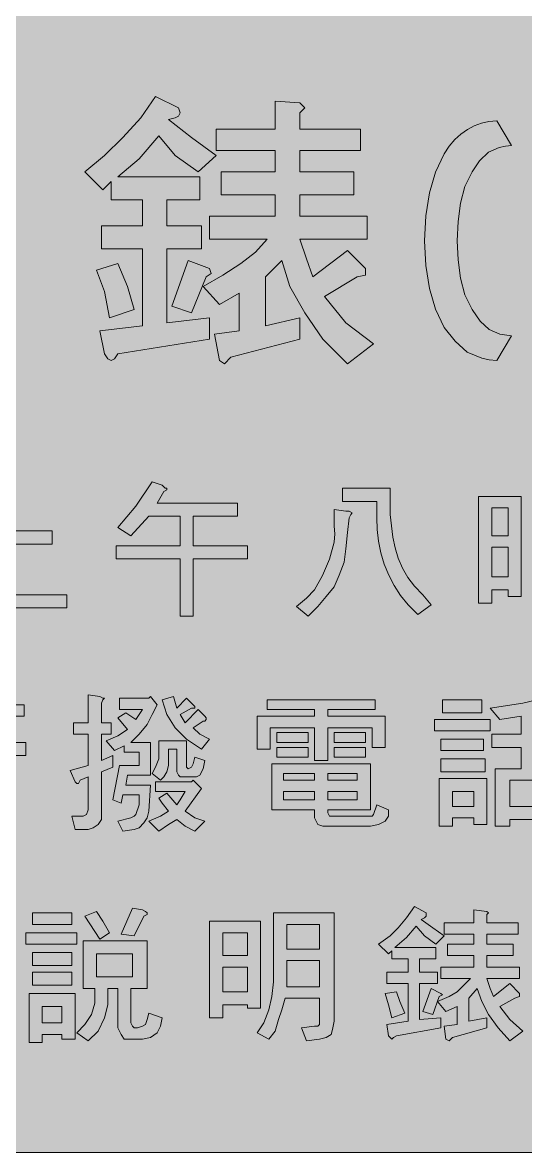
# Model space of a CAD drawing. Header units: metres. Extents: x 10 to 560, y 12 to 260.
# Drawn here: x 247.5 to 302.7, y 11.9 to 135.9 of the extents above; entities that cross this region are included whole.
import ezdxf

# ---------------------------------------------------------------- set-up
doc = ezdxf.new("R2010")
doc.units = ezdxf.units.M
doc.layers.add('FILL_FIREBRICK_C36B00', color=7, linetype='Continuous', true_color=0xc36b00)
doc.layers.add('FILL_WHITE_FFFFFF', color=7, linetype='Continuous', true_color=0xffffff)

msp = doc.modelspace()

# ---------------------------------------------------------------- hatches: boundary and pattern name
at = {"layer": 'FILL_FIREBRICK_C36B00', "true_color": 0xc36b00}
h = msp.add_hatch(color=7, dxfattribs=at)
h.dxf.hatch_style = 1
h.paths.add_polyline_path([(553.87, 259.79), (555.21, 259.38), (556.42, 258.71), (557.46, 257.76), (558.33, 256.72), (559.01, 255.51), (559.46, 254.17), (559.62, 252.72), (559.62, 18.9), (559.49, 17.64), (559.08, 16.38), (558.41, 15.05), (557.46, 13.86), (556.32, 12.94), (555.08, 12.33), (553.76, 11.99), (552.42, 11.88), (17.46, 11.88), (16.12, 11.99), (14.81, 12.33), (13.56, 12.94), (12.42, 13.86), (11.5, 15.03), (10.89, 16.31), (10.55, 17.63), (10.44, 18.9), (10.44, 252.72), (10.49, 254.07), (10.8, 255.42), (11.48, 256.66), (12.42, 257.76), (13.52, 258.71), (14.76, 259.38), (16.11, 259.79), (17.46, 259.92), (552.42, 259.92), (553.87, 259.79)])
at = {"layer": 'FILL_WHITE_FFFFFF', "true_color": 0xffffff}
h = msp.add_hatch(color=7, dxfattribs=at)
h.dxf.hatch_style = 1
h.paths.add_polyline_path([(256.5, 121.32), (258.48, 123.3), (260.46, 125.46), (262.08, 127.8), (264.6, 126.54), (264.78, 126), (264.6, 125.64), (264.24, 125.46), (263.52, 125.28), (266.04, 123.3), (268.74, 121.32), (266.76, 119.52), (264.24, 121.32), (262.44, 123.48), (260.28, 120.96), (257.94, 118.98), (266.94, 118.98), (266.94, 116.46), (263.34, 116.46), (263.34, 113.58), (267.12, 113.58), (267.12, 111.06), (263.34, 111.06), (263.34, 102.96), (268.02, 103.5), (268.02, 101.16), (257.94, 99.54), (257.58, 99), (257.22, 98.82), (256.86, 99), (256.5, 99.54), (255.96, 102.06), (260.64, 102.6), (260.64, 111.06), (256.14, 111.06), (256.14, 113.58), (260.64, 113.58), (260.64, 116.46), (257.22, 116.46), (257.22, 118.44), (256.32, 117.54), (254.34, 119.52), (256.5, 121.32)])
h = msp.add_hatch(color=7, dxfattribs=at)
h.dxf.hatch_style = 1
h.paths.add_polyline_path([(275.22, 124.2), (275.22, 127.26), (277.92, 127.08), (278.46, 126.54), (277.92, 126), (277.92, 124.2), (284.58, 124.2), (284.58, 121.86), (277.92, 121.86), (277.92, 119.52), (283.86, 119.52), (283.86, 117), (277.92, 117), (277.92, 114.66), (285.3, 114.66), (285.3, 112.14), (277.92, 112.14), (278.64, 109.98), (279.36, 108), (283.14, 110.88), (285.12, 108.9), (285.12, 108.18), (284.22, 108), (280.62, 105.84), (282.96, 102.96), (286.02, 100.62), (283.14, 98.46), (280.44, 101.16), (278.46, 104.04), (276.84, 106.92), (275.94, 109.8), (274.14, 108), (274.14, 102.6), (277.92, 103.5), (277.92, 101.16), (270.36, 99.18), (269.64, 98.46), (269.1, 98.82), (268.56, 101.7), (271.26, 102.06), (271.26, 106.2), (269.1, 104.94), (267.3, 106.92), (269.46, 108.18), (271.44, 109.44), (273.06, 110.7), (274.32, 112.14), (268.02, 112.14), (268.02, 114.66), (275.22, 114.66), (275.22, 117), (269.28, 117), (269.28, 119.52), (275.22, 119.52), (275.22, 121.86), (268.74, 121.86), (268.74, 124.2), (275.22, 124.2)])
h = msp.add_hatch(color=7, dxfattribs=at)
h.dxf.hatch_style = 1
h.paths.add_polyline_path([(299.52, 98.82), (298.71, 98.88), (297.9, 99.07), (296.28, 99.72), (294.95, 100.94), (293.76, 102.42), (292.81, 104.44), (292.14, 106.72), (291.73, 109.23), (291.6, 111.96), (291.73, 114.69), (292.14, 117.2), (292.81, 119.48), (293.76, 121.5), (294.32, 122.33), (294.94, 123.05), (295.6, 123.67), (296.3, 124.18), (297.05, 124.58), (297.84, 124.87), (298.66, 125.04), (299.52, 125.1), (301.14, 122.4), (300.47, 122.34), (299.81, 122.18), (298.62, 121.68), (297.65, 120.74), (296.82, 119.52), (296.04, 117.91), (295.54, 116.08), (295.28, 114.08), (295.2, 111.96), (295.28, 109.84), (295.54, 107.84), (296.04, 106.01), (296.82, 104.4), (297.7, 103.11), (298.71, 102.22), (299.86, 101.69), (301.14, 101.52), (299.52, 98.82)])
h = msp.add_hatch(color=7, dxfattribs=at)
h.dxf.hatch_style = 1
h.paths.add_polyline_path([(259.02, 106.92), (259.74, 104.4), (257.04, 103.5), (256.5, 106.38), (255.6, 108.72), (257.94, 109.44), (259.02, 106.92)])
h = msp.add_hatch(color=7, dxfattribs=at)
h.dxf.hatch_style = 1
h.paths.add_polyline_path([(265.68, 109.8), (268.02, 108.9), (268.2, 108.36), (267.66, 108), (266.04, 104.04), (263.88, 104.76), (265.68, 109.8)])
h = msp.add_hatch(color=7, dxfattribs=at)
h.dxf.hatch_style = 1
h.paths.add_polyline_path([(245.34, 85.14), (245.7, 85.14), (245.52, 84.78), (245.16, 84.6), (245.16, 80.1), (250.74, 80.1), (250.74, 78.66), (245.16, 78.66), (245.16, 73.08), (252.36, 73.08), (252.36, 71.64), (237.96, 71.64), (237.96, 73.08), (243.54, 73.08), (243.54, 85.32), (244.8, 85.32), (245.34, 85.14)])
h = msp.add_hatch(color=7, dxfattribs=at)
h.dxf.hatch_style = 1
h.paths.add_polyline_path([(259.92, 82.8), (261.72, 85.5), (262.8, 85.14), (263.16, 84.78), (263.34, 84.78), (263.34, 84.6), (262.98, 84.42), (262.26, 83.16), (271.08, 83.16), (271.08, 81.72), (266.22, 81.72), (266.22, 78.48), (272.16, 78.48), (272.16, 77.04), (266.22, 77.04), (266.22, 70.74), (264.78, 70.74), (264.78, 77.04), (257.76, 77.04), (257.76, 78.48), (264.78, 78.48), (264.78, 81.72), (261.36, 81.72), (259.38, 79.56), (257.94, 80.46), (259.92, 82.8)])
h = msp.add_hatch(color=7, dxfattribs=at)
h.dxf.hatch_style = 1
h.paths.add_polyline_path([(287.82, 84.78), (287.82, 81.9), (288.13, 79.41), (288.38, 78.24), (288.72, 77.11), (289.18, 76.03), (289.77, 75), (290.51, 74.02), (291.42, 73.08), (292.32, 72), (290.88, 70.92), (289.8, 72), (288.98, 73.01), (288.27, 74.1), (287.68, 75.25), (287.19, 76.45), (286.82, 77.69), (286.56, 78.96), (286.41, 80.25), (286.38, 81.54), (286.38, 83.34), (282.6, 83.34), (282.6, 84.78), (287.82, 84.78)])
h = msp.add_hatch(color=7, dxfattribs=at)
h.dxf.hatch_style = 1
h.paths.add_polyline_path([(300.78, 72.9), (300.78, 73.62), (298.98, 73.62), (298.98, 72.18), (297.54, 72.18), (297.54, 83.88), (302.22, 83.88), (302.22, 72.9), (300.78, 72.9)])
h.paths.add_polyline_path([(298.98, 82.62), (298.98, 79.56), (300.78, 79.56), (300.78, 82.62), (298.98, 82.62)], flags=16)
h.paths.add_polyline_path([(300.78, 78.3), (298.98, 78.3), (298.98, 75.06), (300.78, 75.06), (300.78, 78.3)], flags=16)
h = msp.add_hatch(color=7, dxfattribs=at)
h.dxf.hatch_style = 1
h.paths.add_polyline_path([(278.64, 72.72), (279.54, 73.62), (280.4, 75.2), (281.18, 77), (281.68, 78.87), (281.76, 79.77), (281.7, 80.64), (281.7, 82.44), (282.96, 82.26), (283.32, 82.26), (283.68, 82.08), (283.5, 81.9), (283.32, 81.54), (283.14, 79.92), (282.96, 78.12), (282.78, 76.68), (282.24, 75.24), (281.7, 73.98), (280.8, 72.9), (279.9, 71.82), (278.82, 70.74), (277.56, 71.82), (278.64, 72.72)])
h = msp.add_hatch(color=7, dxfattribs=at)
h.dxf.hatch_style = 1
h.paths.add_polyline_path([(239.58, 61.02), (242.82, 61.02), (242.82, 62.1), (244.08, 62.1), (244.44, 61.92), (244.62, 61.92), (244.26, 61.56), (244.26, 61.02), (247.68, 61.02), (247.68, 59.76), (244.26, 59.76), (244.26, 58.86), (247.14, 58.86), (247.14, 57.6), (244.26, 57.6), (244.26, 56.88), (247.86, 56.88), (247.86, 55.44), (239.22, 55.44), (239.22, 56.88), (242.82, 56.88), (242.82, 57.6), (239.94, 57.6), (239.94, 58.86), (242.82, 58.86), (242.82, 59.76), (239.58, 59.76), (239.58, 61.02)])
h = msp.add_hatch(color=7, dxfattribs=at)
h.dxf.hatch_style = 1
h.paths.add_polyline_path([(255.96, 61.92), (256.32, 61.74), (256.5, 61.74), (256.32, 61.56), (256.14, 61.2), (256.14, 59.04), (257.22, 59.04), (257.22, 57.78), (256.14, 57.78), (256.14, 54.9), (257.4, 55.44), (257.4, 54.18), (256.14, 53.64), (256.14, 48.42), (255.78, 47.88), (255.24, 47.52), (254.7, 47.34), (253.26, 47.34), (252.9, 48.78), (254.16, 48.78), (254.52, 48.96), (254.7, 49.5), (254.7, 53.1), (253.8, 52.74), (253.62, 52.38), (253.44, 52.38), (253.26, 52.56), (252.72, 53.82), (254.7, 54.36), (254.7, 57.78), (253.08, 57.78), (253.08, 59.04), (254.7, 59.04), (254.7, 62.1), (255.96, 61.92)])
h = msp.add_hatch(color=7, dxfattribs=at)
h.dxf.hatch_style = 1
h.paths.add_polyline_path([(261.36, 61.74), (261.54, 61.92), (262.26, 61.02), (261.72, 59.94), (261.18, 58.86), (260.28, 57.78), (259.38, 56.88), (261.54, 56.88), (261.54, 53.28), (259.02, 53.28), (258.84, 52.2), (261.54, 52.2), (261.36, 49.32), (261.18, 48.6), (260.82, 48.06), (260.28, 47.52), (259.74, 47.34), (258.48, 47.16), (257.94, 48.24), (259.38, 48.6), (259.74, 48.78), (259.92, 48.96), (260.28, 50.04), (260.28, 51.12), (258.48, 51.12), (258.3, 50.22), (257.4, 50.58), (258.12, 54.36), (260.28, 54.36), (260.28, 55.8), (258.66, 55.8), (258.66, 56.52), (257.58, 55.98), (256.68, 57.06), (257.94, 57.6), (259.02, 58.32), (257.94, 59.58), (258.84, 60.12), (259.92, 59.4), (260.64, 60.48), (258.12, 60.48), (258.12, 61.74), (261.36, 61.74)])
h = msp.add_hatch(color=7, dxfattribs=at)
h.dxf.hatch_style = 1
h.paths.add_polyline_path([(264.42, 60.66), (265.5, 61.74), (266.4, 60.84), (266.4, 60.66), (266.04, 60.66), (264.78, 59.94), (265.32, 59.04), (266.76, 60.48), (267.48, 59.76), (267.66, 59.58), (267.66, 59.4), (267.48, 59.22), (267.3, 59.22), (266.22, 58.5), (266.94, 57.78), (268.02, 57.24), (267.12, 56.16), (265.5, 57.24), (264.24, 58.5), (263.34, 59.94), (262.8, 61.56), (264.06, 61.92), (264.42, 60.66)])
h = msp.add_hatch(color=7, dxfattribs=at)
h.dxf.hatch_style = 1
h.paths.add_polyline_path([(286.2, 61.56), (286.2, 60.48), (280.98, 60.48), (280.98, 59.76), (287.28, 59.76), (287.28, 56.34), (285.84, 56.34), (285.84, 58.5), (280.98, 58.5), (280.98, 54.9), (279.54, 54.9), (279.54, 58.5), (274.68, 58.5), (274.68, 56.16), (273.24, 56.16), (273.24, 59.76), (279.54, 59.76), (279.54, 60.48), (274.32, 60.48), (274.32, 61.56), (286.2, 61.56)])
h = msp.add_hatch(color=7, dxfattribs=at)
h.dxf.hatch_style = 1
h.paths.add_polyline_path([(297.9, 61.56), (297.9, 60.12), (293.58, 60.12), (293.58, 61.56), (297.9, 61.56)])
h = msp.add_hatch(color=7, dxfattribs=at)
h.dxf.hatch_style = 1
h.paths.add_polyline_path([(305.46, 61.92), (306.36, 61.02), (306.54, 60.84), (306.54, 60.66), (306.36, 60.48), (305.82, 60.48), (304.74, 60.3), (303.66, 59.94), (303.66, 57.78), (307.26, 57.78), (307.26, 56.34), (303.66, 56.34), (303.66, 54), (306.72, 54), (306.72, 47.7), (305.1, 47.7), (305.1, 48.42), (300.96, 48.42), (300.96, 47.7), (299.34, 47.7), (299.34, 54), (302.22, 54), (302.22, 56.34), (298.98, 56.34), (298.98, 57.78), (302.22, 57.78), (302.22, 59.76), (299.88, 59.4), (298.8, 60.66), (302.4, 61.2), (305.46, 61.92)])
h.paths.add_polyline_path([(305.1, 52.74), (300.96, 52.74), (300.96, 49.86), (305.1, 49.86), (305.1, 52.74)], flags=16)
h = msp.add_hatch(color=7, dxfattribs=at)
h.dxf.hatch_style = 1
h.paths.add_polyline_path([(298.8, 59.4), (298.8, 58.14), (292.68, 58.14), (292.68, 59.4), (298.8, 59.4)])
h = msp.add_hatch(color=7, dxfattribs=at)
h.dxf.hatch_style = 1
h.paths.add_polyline_path([(265.5, 54.54), (265.5, 54.18), (265.68, 54), (266.04, 54.18), (266.22, 54.54), (266.4, 55.26), (267.48, 54.9), (267.3, 54), (266.94, 53.28), (266.58, 53.1), (264.78, 53.1), (264.6, 53.28), (264.42, 53.64), (264.42, 56.16), (263.52, 56.16), (263.52, 54.36), (263.34, 53.64), (262.98, 53.1), (262.62, 52.74), (261.72, 53.46), (262.08, 54.18), (262.44, 55.08), (262.44, 57.06), (265.5, 57.06), (265.5, 54.54)])
h = msp.add_hatch(color=7, dxfattribs=at)
h.dxf.hatch_style = 1
h.paths.add_polyline_path([(278.82, 57.96), (278.82, 56.88), (275.4, 56.88), (275.4, 57.96), (278.82, 57.96)])
h = msp.add_hatch(color=7, dxfattribs=at)
h.dxf.hatch_style = 1
h.paths.add_polyline_path([(285.12, 57.96), (285.12, 56.88), (281.7, 56.88), (281.7, 57.96), (285.12, 57.96)])
h = msp.add_hatch(color=7, dxfattribs=at)
h.dxf.hatch_style = 1
h.paths.add_polyline_path([(298.08, 57.24), (298.08, 55.98), (293.4, 55.98), (293.4, 57.24), (298.08, 57.24)])
h = msp.add_hatch(color=7, dxfattribs=at)
h.dxf.hatch_style = 1
h.paths.add_polyline_path([(278.82, 56.34), (278.82, 55.26), (275.4, 55.26), (275.4, 56.34), (278.82, 56.34)])
h = msp.add_hatch(color=7, dxfattribs=at)
h.dxf.hatch_style = 1
h.paths.add_polyline_path([(285.12, 56.34), (285.12, 55.26), (281.7, 55.26), (281.7, 56.34), (285.12, 56.34)])
h = msp.add_hatch(color=7, dxfattribs=at)
h.dxf.hatch_style = 1
h.paths.add_polyline_path([(298.26, 55.08), (298.26, 53.64), (293.4, 53.64), (293.4, 55.08), (298.26, 55.08)])
h = msp.add_hatch(color=7, dxfattribs=at)
h.dxf.hatch_style = 1
h.paths.add_polyline_path([(281.16, 48.78), (285.84, 48.78), (286.02, 48.96), (286.38, 50.04), (287.64, 49.5), (287.64, 48.78), (287.28, 48.24), (286.56, 47.88), (285.66, 47.7), (280.44, 47.7), (279.9, 47.88), (279.72, 48.24), (279.54, 48.6), (279.54, 49.5), (274.86, 49.5), (274.86, 54.54), (285.66, 54.54), (285.66, 49.5), (280.98, 49.5), (280.98, 49.14), (281.16, 48.78)])
h.paths.add_polyline_path([(284.22, 52.74), (284.22, 53.46), (280.98, 53.46), (280.98, 52.74), (284.22, 52.74)], flags=16)
h.paths.add_polyline_path([(276.12, 52.74), (279.54, 52.74), (279.54, 53.46), (276.12, 53.46), (276.12, 52.74)], flags=16)
h.paths.add_polyline_path([(280.98, 51.48), (280.98, 50.58), (284.22, 50.58), (284.22, 51.48), (280.98, 51.48)], flags=16)
h.paths.add_polyline_path([(279.54, 51.48), (276.12, 51.48), (276.12, 50.58), (279.54, 50.58), (279.54, 51.48)], flags=16)
h = msp.add_hatch(color=7, dxfattribs=at)
h.dxf.hatch_style = 1
h.paths.add_polyline_path([(266.04, 52.56), (266.22, 52.74), (267.12, 51.84), (265.32, 49.32), (266.4, 48.6), (267.48, 48.24), (266.4, 47.16), (265.32, 47.7), (264.42, 48.42), (263.52, 47.88), (262.44, 47.16), (261.36, 48.24), (262.62, 48.78), (263.52, 49.32), (262.8, 50.22), (262.44, 50.76), (263.34, 51.3), (264.42, 50.04), (264.78, 50.58), (265.32, 51.48), (262.08, 51.48), (262.08, 52.56), (266.04, 52.56)])
h = msp.add_hatch(color=7, dxfattribs=at)
h.dxf.hatch_style = 1
h.paths.add_polyline_path([(298.44, 52.92), (298.44, 47.88), (297, 47.88), (297, 48.6), (294.66, 48.6), (294.66, 47.7), (293.22, 47.7), (293.22, 52.92), (298.44, 52.92)])
h.paths.add_polyline_path([(297, 51.48), (294.66, 51.48), (294.66, 49.86), (297, 49.86), (297, 51.48)], flags=16)
h = msp.add_hatch(color=7, dxfattribs=at)
h.dxf.hatch_style = 1
h.paths.add_polyline_path([(259.56, 38.7), (260.64, 38.52), (261, 38.34), (261.18, 38.16), (261.18, 37.98), (260.82, 37.8), (259.74, 35.64), (258.3, 35.82), (259.56, 38.7)])
h = msp.add_hatch(color=7, dxfattribs=at)
h.dxf.hatch_style = 1
h.paths.add_polyline_path([(287.82, 35.64), (288.72, 36.54), (289.62, 37.62), (290.52, 38.88), (291.78, 38.16), (291.78, 37.8), (291.6, 37.62), (291.24, 37.44), (292.5, 36.54), (293.76, 35.64), (292.86, 34.74), (291.6, 35.64), (290.7, 36.72), (289.62, 35.46), (288.36, 34.38), (292.86, 34.38), (292.86, 33.12), (291.06, 33.12), (291.06, 31.68), (293.04, 31.68), (293.04, 30.42), (291.06, 30.42), (291.06, 26.46), (293.4, 26.64), (293.4, 25.56), (288.54, 24.66), (288.18, 24.48), (288, 24.3), (287.64, 24.66), (287.46, 25.92), (289.8, 26.28), (289.8, 30.42), (287.46, 30.42), (287.46, 31.68), (289.8, 31.68), (289.8, 33.12), (288, 33.12), (288, 34.02), (287.64, 33.66), (286.56, 34.74), (287.82, 35.64)])
h = msp.add_hatch(color=7, dxfattribs=at)
h.dxf.hatch_style = 1
h.paths.add_polyline_path([(297, 37.08), (297, 38.52), (298.44, 38.34), (298.62, 38.16), (298.44, 37.98), (298.44, 37.08), (301.86, 37.08), (301.86, 35.82), (298.44, 35.82), (298.44, 34.74), (301.32, 34.74), (301.32, 33.48), (298.44, 33.48), (298.44, 32.22), (302.04, 32.22), (302.04, 30.96), (298.44, 30.96), (298.8, 29.88), (299.16, 28.98), (300.96, 30.42), (302.04, 29.34), (302.04, 28.98), (301.5, 28.8), (299.88, 27.9), (300.96, 26.46), (302.4, 25.2), (300.96, 24.12), (299.7, 25.56), (298.62, 27), (297.9, 28.44), (297.36, 29.88), (296.46, 28.8), (296.46, 26.28), (298.44, 26.64), (298.44, 25.56), (294.66, 24.48), (294.3, 24.12), (293.94, 24.3), (293.76, 25.74), (295.2, 25.92), (295.2, 27.9), (293.94, 27.36), (293.04, 28.44), (294.3, 28.98), (295.2, 29.52), (295.92, 30.24), (296.64, 30.96), (293.4, 30.96), (293.4, 32.22), (297, 32.22), (297, 33.48), (294.12, 33.48), (294.12, 34.74), (297, 34.74), (297, 35.82), (293.76, 35.82), (293.76, 37.08), (297, 37.08)])
h = msp.add_hatch(color=7, dxfattribs=at)
h.dxf.hatch_style = 1
h.paths.add_polyline_path([(252.9, 38.16), (252.9, 36.9), (248.58, 36.9), (248.58, 38.16), (252.9, 38.16)])
h = msp.add_hatch(color=7, dxfattribs=at)
h.dxf.hatch_style = 1
h.paths.add_polyline_path([(254.34, 37.8), (255.6, 38.34), (256.32, 37.26), (257.04, 36), (255.96, 35.28), (254.34, 37.8)])
h = msp.add_hatch(color=7, dxfattribs=at)
h.dxf.hatch_style = 1
h.paths.add_polyline_path([(272.16, 27.72), (272.16, 28.08), (269.46, 28.08), (269.46, 26.64), (268.02, 26.64), (268.02, 37.26), (273.6, 37.26), (273.6, 27.72), (272.16, 27.72)])
h.paths.add_polyline_path([(269.46, 36), (269.46, 33.48), (272.16, 33.48), (272.16, 36), (269.46, 36)], flags=16)
h.paths.add_polyline_path([(272.16, 32.22), (269.46, 32.22), (269.46, 29.52), (272.16, 29.52), (272.16, 32.22)], flags=16)
h = msp.add_hatch(color=7, dxfattribs=at)
h.dxf.hatch_style = 1
h.paths.add_polyline_path([(281.52, 25.38), (281.34, 24.84), (280.8, 24.48), (280.08, 24.3), (278.64, 24.12), (278.1, 25.56), (279.54, 25.74), (279.9, 25.74), (280.08, 25.92), (280.08, 28.8), (276.3, 28.8), (275.94, 27.54), (275.58, 26.46), (275.22, 25.2), (274.5, 24.3), (273.24, 25.02), (273.96, 26.1), (274.5, 27.54), (274.86, 28.98), (275.04, 30.6), (275.04, 38.16), (281.7, 38.16), (281.7, 26.28), (281.52, 25.38)])
h.paths.add_polyline_path([(276.48, 36.9), (276.48, 34.2), (280.08, 34.2), (280.08, 36.9), (276.48, 36.9)], flags=16)
h.paths.add_polyline_path([(280.08, 32.94), (276.48, 32.94), (276.48, 30.06), (280.08, 30.06), (280.08, 32.94)], flags=16)
h = msp.add_hatch(color=7, dxfattribs=at)
h.dxf.hatch_style = 1
h.paths.add_polyline_path([(253.44, 36), (253.44, 34.74), (247.86, 34.74), (247.86, 36), (253.44, 36)])
h = msp.add_hatch(color=7, dxfattribs=at)
h.dxf.hatch_style = 1
h.paths.add_polyline_path([(261.18, 35.1), (261.18, 29.88), (259.38, 29.88), (259.38, 26.1), (259.56, 25.74), (259.74, 25.56), (260.1, 25.56), (260.64, 25.74), (261, 25.92), (261.18, 26.46), (261.36, 27.18), (262.8, 26.64), (262.62, 25.74), (262.26, 25.02), (261.54, 24.48), (260.64, 24.3), (258.66, 24.3), (258.3, 24.84), (257.94, 25.56), (257.94, 29.88), (256.86, 29.88), (256.86, 28.08), (256.5, 26.64), (255.78, 25.2), (254.7, 24.12), (253.44, 25.02), (254.34, 25.92), (255.06, 27), (255.42, 28.26), (255.42, 29.88), (254.16, 29.88), (254.16, 35.1), (261.18, 35.1)])
h.paths.add_polyline_path([(259.56, 33.66), (255.6, 33.66), (255.6, 31.14), (259.56, 31.14), (259.56, 33.66)], flags=16)
h = msp.add_hatch(color=7, dxfattribs=at)
h.dxf.hatch_style = 1
h.paths.add_polyline_path([(252.9, 33.84), (252.9, 32.4), (248.58, 32.4), (248.58, 33.84), (252.9, 33.84)])
h = msp.add_hatch(color=7, dxfattribs=at)
h.dxf.hatch_style = 1
h.paths.add_polyline_path([(252.9, 31.68), (252.9, 30.24), (248.58, 30.24), (248.58, 31.68), (252.9, 31.68)])
h = msp.add_hatch(color=7, dxfattribs=at)
h.dxf.hatch_style = 1
h.paths.add_polyline_path([(292.32, 29.88), (293.4, 29.34), (293.58, 29.16), (293.22, 28.98), (292.5, 27), (291.42, 27.36), (292.32, 29.88)])
h = msp.add_hatch(color=7, dxfattribs=at)
h.dxf.hatch_style = 1
h.paths.add_polyline_path([(253.26, 29.34), (253.26, 24.3), (251.82, 24.3), (251.82, 24.84), (249.66, 24.84), (249.66, 23.94), (248.22, 23.94), (248.22, 29.34), (253.26, 29.34)])
h.paths.add_polyline_path([(251.82, 27.9), (249.66, 27.9), (249.66, 26.1), (251.82, 26.1), (251.82, 27.9)], flags=16)
h = msp.add_hatch(color=7, dxfattribs=at)
h.dxf.hatch_style = 1
h.paths.add_polyline_path([(288.9, 28.44), (289.44, 27.18), (288, 26.64), (287.64, 28.08), (287.28, 29.34), (288.54, 29.52), (288.9, 28.44)])

# ---------------------------------------------------------------- linework, layer by layer
at = {"layer": 'FILL_FIREBRICK_C36B00', "lineweight": 0, "true_color": 0xc36b00}
msp.add_lwpolyline([(552.42, 11.88), (17.46, 11.88), (16.12, 11.99), (14.81, 12.33), (13.56, 12.94), (12.42, 13.86), (11.5, 15.03), (10.89, 16.31), (10.55, 17.63), (10.44, 18.9), (10.44, 252.72), (10.49, 254.07), (10.8, 255.42), (11.48, 256.66), (12.42, 257.76), (13.52, 258.71), (14.76, 259.38), (16.11, 259.79), (17.46, 259.92), (552.42, 259.92)], dxfattribs=at)
at = {"layer": 'FILL_WHITE_FFFFFF', "lineweight": 0, "true_color": 0xffffff}
for points in [[(256.5, 121.32), (258.48, 123.3), (260.46, 125.46), (262.08, 127.8), (264.6, 126.54), (264.78, 126), (264.6, 125.64), (264.24, 125.46), (263.52, 125.28), (266.04, 123.3), (268.74, 121.32), (266.76, 119.52), (264.24, 121.32), (262.44, 123.48), (260.28, 120.96), (257.94, 118.98), (266.94, 118.98), (266.94, 116.46), (263.34, 116.46), (263.34, 113.58), (267.12, 113.58), (267.12, 111.06), (263.34, 111.06), (263.34, 102.96), (268.02, 103.5), (268.02, 101.16), (257.94, 99.54), (257.58, 99), (257.22, 98.82), (256.86, 99), (256.5, 99.54), (255.96, 102.06), (260.64, 102.6), (260.64, 111.06), (256.14, 111.06), (256.14, 113.58), (260.64, 113.58), (260.64, 116.46), (257.22, 116.46), (257.22, 118.44), (256.32, 117.54), (254.34, 119.52)], [(275.22, 124.2), (275.22, 127.26), (277.92, 127.08), (278.46, 126.54), (277.92, 126), (277.92, 124.2), (284.58, 124.2), (284.58, 121.86), (277.92, 121.86), (277.92, 119.52), (283.86, 119.52), (283.86, 117), (277.92, 117), (277.92, 114.66), (285.3, 114.66), (285.3, 112.14), (277.92, 112.14), (278.64, 109.98), (279.36, 108), (283.14, 110.88), (285.12, 108.9), (285.12, 108.18), (284.22, 108), (280.62, 105.84), (282.96, 102.96), (286.02, 100.62), (283.14, 98.46), (280.44, 101.16), (278.46, 104.04), (276.84, 106.92), (275.94, 109.8), (274.14, 108), (274.14, 102.6), (277.92, 103.5), (277.92, 101.16), (270.36, 99.18), (269.64, 98.46), (269.1, 98.82), (268.56, 101.7), (271.26, 102.06), (271.26, 106.2), (269.1, 104.94), (267.3, 106.92), (269.46, 108.18), (271.44, 109.44), (273.06, 110.7), (274.32, 112.14), (268.02, 112.14), (268.02, 114.66), (275.22, 114.66), (275.22, 117), (269.28, 117), (269.28, 119.52), (275.22, 119.52), (275.22, 121.86), (268.74, 121.86), (268.74, 124.2)], [(299.52, 98.82), (298.71, 98.88), (297.9, 99.07), (296.28, 99.72), (294.95, 100.94), (293.76, 102.42), (292.81, 104.44), (292.14, 106.72), (291.73, 109.23), (291.6, 111.96), (291.73, 114.69), (292.14, 117.2), (292.81, 119.48), (293.76, 121.5), (294.32, 122.33), (294.94, 123.05), (295.6, 123.67), (296.3, 124.18), (297.05, 124.58), (297.84, 124.87), (298.66, 125.04), (299.52, 125.1), (301.14, 122.4), (300.47, 122.34), (299.81, 122.18), (298.62, 121.68), (297.65, 120.74), (296.82, 119.52), (296.04, 117.91), (295.54, 116.08), (295.28, 114.08), (295.2, 111.96), (295.28, 109.84), (295.54, 107.84), (296.04, 106.01), (296.82, 104.4), (297.7, 103.11), (298.71, 102.22), (299.86, 101.69), (301.14, 101.52)], [(259.02, 106.92), (259.74, 104.4), (257.04, 103.5), (256.5, 106.38), (255.6, 108.72), (257.94, 109.44)], [(265.68, 109.8), (268.02, 108.9), (268.2, 108.36), (267.66, 108), (266.04, 104.04), (263.88, 104.76)], [(245.34, 85.14), (245.7, 85.14), (245.52, 84.78), (245.16, 84.6), (245.16, 80.1), (250.74, 80.1), (250.74, 78.66), (245.16, 78.66), (245.16, 73.08), (252.36, 73.08), (252.36, 71.64), (237.96, 71.64), (237.96, 73.08), (243.54, 73.08), (243.54, 85.32), (244.8, 85.32)], [(259.92, 82.8), (261.72, 85.5), (262.8, 85.14), (263.16, 84.78), (263.34, 84.78), (263.34, 84.6), (262.98, 84.42), (262.26, 83.16), (271.08, 83.16), (271.08, 81.72), (266.22, 81.72), (266.22, 78.48), (272.16, 78.48), (272.16, 77.04), (266.22, 77.04), (266.22, 70.74), (264.78, 70.74), (264.78, 77.04), (257.76, 77.04), (257.76, 78.48), (264.78, 78.48), (264.78, 81.72), (261.36, 81.72), (259.38, 79.56), (257.94, 80.46)], [(287.82, 84.78), (287.82, 81.9), (288.13, 79.41), (288.38, 78.24), (288.72, 77.11), (289.18, 76.03), (289.77, 75), (290.51, 74.02), (291.42, 73.08), (292.32, 72), (290.88, 70.92), (289.8, 72), (288.98, 73.01), (288.27, 74.1), (287.68, 75.25), (287.19, 76.45), (286.82, 77.69), (286.56, 78.96), (286.41, 80.25), (286.38, 81.54), (286.38, 83.34), (282.6, 83.34), (282.6, 84.78)], [(300.78, 72.9), (300.78, 73.62), (298.98, 73.62), (298.98, 72.18), (297.54, 72.18), (297.54, 83.88), (302.22, 83.88), (302.22, 72.9)], [(278.64, 72.72), (279.54, 73.62), (280.4, 75.2), (281.18, 77), (281.68, 78.87), (281.76, 79.77), (281.7, 80.64), (281.7, 82.44), (282.96, 82.26), (283.32, 82.26), (283.68, 82.08), (283.5, 81.9), (283.32, 81.54), (283.14, 79.92), (282.96, 78.12), (282.78, 76.68), (282.24, 75.24), (281.7, 73.98), (280.8, 72.9), (279.9, 71.82), (278.82, 70.74), (277.56, 71.82)], [(298.98, 82.62), (298.98, 79.56), (300.78, 79.56), (300.78, 82.62)], [(300.78, 78.3), (298.98, 78.3), (298.98, 75.06), (300.78, 75.06)], [(255.96, 61.92), (256.32, 61.74), (256.5, 61.74), (256.32, 61.56), (256.14, 61.2), (256.14, 59.04), (257.22, 59.04), (257.22, 57.78), (256.14, 57.78), (256.14, 54.9), (257.4, 55.44), (257.4, 54.18), (256.14, 53.64), (256.14, 48.42), (255.78, 47.88), (255.24, 47.52), (254.7, 47.34), (253.26, 47.34), (252.9, 48.78), (254.16, 48.78), (254.52, 48.96), (254.7, 49.5), (254.7, 53.1), (253.8, 52.74), (253.62, 52.38), (253.44, 52.38), (253.26, 52.56), (252.72, 53.82), (254.7, 54.36), (254.7, 57.78), (253.08, 57.78), (253.08, 59.04), (254.7, 59.04), (254.7, 62.1)], [(261.36, 61.74), (261.54, 61.92), (262.26, 61.02), (261.72, 59.94), (261.18, 58.86), (260.28, 57.78), (259.38, 56.88), (261.54, 56.88), (261.54, 53.28), (259.02, 53.28), (258.84, 52.2), (261.54, 52.2), (261.36, 49.32), (261.18, 48.6), (260.82, 48.06), (260.28, 47.52), (259.74, 47.34), (258.48, 47.16), (257.94, 48.24), (259.38, 48.6), (259.74, 48.78), (259.92, 48.96), (260.28, 50.04), (260.28, 51.12), (258.48, 51.12), (258.3, 50.22), (257.4, 50.58), (258.12, 54.36), (260.28, 54.36), (260.28, 55.8), (258.66, 55.8), (258.66, 56.52), (257.58, 55.98), (256.68, 57.06), (257.94, 57.6), (259.02, 58.32), (257.94, 59.58), (258.84, 60.12), (259.92, 59.4), (260.64, 60.48), (258.12, 60.48), (258.12, 61.74)], [(264.42, 60.66), (265.5, 61.74), (266.4, 60.84), (266.4, 60.66), (266.04, 60.66), (264.78, 59.94), (265.32, 59.04), (266.76, 60.48), (267.48, 59.76), (267.66, 59.58), (267.66, 59.4), (267.48, 59.22), (267.3, 59.22), (266.22, 58.5), (266.94, 57.78), (268.02, 57.24), (267.12, 56.16), (265.5, 57.24), (264.24, 58.5), (263.34, 59.94), (262.8, 61.56), (264.06, 61.92)], [(286.2, 61.56), (286.2, 60.48), (280.98, 60.48), (280.98, 59.76), (287.28, 59.76), (287.28, 56.34), (285.84, 56.34), (285.84, 58.5), (280.98, 58.5), (280.98, 54.9), (279.54, 54.9), (279.54, 58.5), (274.68, 58.5), (274.68, 56.16), (273.24, 56.16), (273.24, 59.76), (279.54, 59.76), (279.54, 60.48), (274.32, 60.48), (274.32, 61.56)], [(297.9, 61.56), (297.9, 60.12), (293.58, 60.12), (293.58, 61.56)], [(298.8, 59.4), (298.8, 58.14), (292.68, 58.14), (292.68, 59.4)], [(265.5, 54.54), (265.5, 54.18), (265.68, 54), (266.04, 54.18), (266.22, 54.54), (266.4, 55.26), (267.48, 54.9), (267.3, 54), (266.94, 53.28), (266.58, 53.1), (264.78, 53.1), (264.6, 53.28), (264.42, 53.64), (264.42, 56.16), (263.52, 56.16), (263.52, 54.36), (263.34, 53.64), (262.98, 53.1), (262.62, 52.74), (261.72, 53.46), (262.08, 54.18), (262.44, 55.08), (262.44, 57.06), (265.5, 57.06)], [(278.82, 57.96), (278.82, 56.88), (275.4, 56.88), (275.4, 57.96)], [(285.12, 57.96), (285.12, 56.88), (281.7, 56.88), (281.7, 57.96)], [(298.08, 57.24), (298.08, 55.98), (293.4, 55.98), (293.4, 57.24)], [(278.82, 56.34), (278.82, 55.26), (275.4, 55.26), (275.4, 56.34)], [(285.12, 56.34), (285.12, 55.26), (281.7, 55.26), (281.7, 56.34)], [(298.26, 55.08), (298.26, 53.64), (293.4, 53.64), (293.4, 55.08)], [(281.16, 48.78), (285.84, 48.78), (286.02, 48.96), (286.38, 50.04), (287.64, 49.5), (287.64, 48.78), (287.28, 48.24), (286.56, 47.88), (285.66, 47.7), (280.44, 47.7), (279.9, 47.88), (279.72, 48.24), (279.54, 48.6), (279.54, 49.5), (274.86, 49.5), (274.86, 54.54), (285.66, 54.54), (285.66, 49.5), (280.98, 49.5), (280.98, 49.14)], [(276.12, 52.74), (279.54, 52.74), (279.54, 53.46), (276.12, 53.46)], [(284.22, 52.74), (284.22, 53.46), (280.98, 53.46), (280.98, 52.74)], [(266.04, 52.56), (266.22, 52.74), (267.12, 51.84), (265.32, 49.32), (266.4, 48.6), (267.48, 48.24), (266.4, 47.16), (265.32, 47.7), (264.42, 48.42), (263.52, 47.88), (262.44, 47.16), (261.36, 48.24), (262.62, 48.78), (263.52, 49.32), (262.8, 50.22), (262.44, 50.76), (263.34, 51.3), (264.42, 50.04), (264.78, 50.58), (265.32, 51.48), (262.08, 51.48), (262.08, 52.56)], [(298.44, 52.92), (298.44, 47.88), (297, 47.88), (297, 48.6), (294.66, 48.6), (294.66, 47.7), (293.22, 47.7), (293.22, 52.92)], [(305.1, 52.74), (300.96, 52.74), (300.96, 49.86), (305.1, 49.86)], [(279.54, 51.48), (276.12, 51.48), (276.12, 50.58), (279.54, 50.58)], [(280.98, 51.48), (280.98, 50.58), (284.22, 50.58), (284.22, 51.48)], [(297, 51.48), (294.66, 51.48), (294.66, 49.86), (297, 49.86)], [(259.56, 38.7), (260.64, 38.52), (261, 38.34), (261.18, 38.16), (261.18, 37.98), (260.82, 37.8), (259.74, 35.64), (258.3, 35.82)], [(287.82, 35.64), (288.72, 36.54), (289.62, 37.62), (290.52, 38.88), (291.78, 38.16), (291.78, 37.8), (291.6, 37.62), (291.24, 37.44), (292.5, 36.54), (293.76, 35.64), (292.86, 34.74), (291.6, 35.64), (290.7, 36.72), (289.62, 35.46), (288.36, 34.38), (292.86, 34.38), (292.86, 33.12), (291.06, 33.12), (291.06, 31.68), (293.04, 31.68), (293.04, 30.42), (291.06, 30.42), (291.06, 26.46), (293.4, 26.64), (293.4, 25.56), (288.54, 24.66), (288.18, 24.48), (288, 24.3), (287.64, 24.66), (287.46, 25.92), (289.8, 26.28), (289.8, 30.42), (287.46, 30.42), (287.46, 31.68), (289.8, 31.68), (289.8, 33.12), (288, 33.12), (288, 34.02), (287.64, 33.66), (286.56, 34.74)], [(297, 37.08), (297, 38.52), (298.44, 38.34), (298.62, 38.16), (298.44, 37.98), (298.44, 37.08), (301.86, 37.08), (301.86, 35.82), (298.44, 35.82), (298.44, 34.74), (301.32, 34.74), (301.32, 33.48), (298.44, 33.48), (298.44, 32.22), (302.04, 32.22), (302.04, 30.96), (298.44, 30.96), (298.8, 29.88), (299.16, 28.98), (300.96, 30.42), (302.04, 29.34), (302.04, 28.98), (301.5, 28.8), (299.88, 27.9), (300.96, 26.46), (302.4, 25.2), (300.96, 24.12), (299.7, 25.56), (298.62, 27), (297.9, 28.44), (297.36, 29.88), (296.46, 28.8), (296.46, 26.28), (298.44, 26.64), (298.44, 25.56), (294.66, 24.48), (294.3, 24.12), (293.94, 24.3), (293.76, 25.74), (295.2, 25.92), (295.2, 27.9), (293.94, 27.36), (293.04, 28.44), (294.3, 28.98), (295.2, 29.52), (295.92, 30.24), (296.64, 30.96), (293.4, 30.96), (293.4, 32.22), (297, 32.22), (297, 33.48), (294.12, 33.48), (294.12, 34.74), (297, 34.74), (297, 35.82), (293.76, 35.82), (293.76, 37.08)], [(252.9, 38.16), (252.9, 36.9), (248.58, 36.9), (248.58, 38.16)], [(254.34, 37.8), (255.6, 38.34), (256.32, 37.26), (257.04, 36), (255.96, 35.28)], [(272.16, 27.72), (272.16, 28.08), (269.46, 28.08), (269.46, 26.64), (268.02, 26.64), (268.02, 37.26), (273.6, 37.26), (273.6, 27.72)], [(281.52, 25.38), (281.34, 24.84), (280.8, 24.48), (280.08, 24.3), (278.64, 24.12), (278.1, 25.56), (279.54, 25.74), (279.9, 25.74), (280.08, 25.92), (280.08, 28.8), (276.3, 28.8), (275.94, 27.54), (275.58, 26.46), (275.22, 25.2), (274.5, 24.3), (273.24, 25.02), (273.96, 26.1), (274.5, 27.54), (274.86, 28.98), (275.04, 30.6), (275.04, 38.16), (281.7, 38.16), (281.7, 26.28)], [(253.44, 36), (253.44, 34.74), (247.86, 34.74), (247.86, 36)], [(269.46, 36), (269.46, 33.48), (272.16, 33.48), (272.16, 36)], [(276.48, 36.9), (276.48, 34.2), (280.08, 34.2), (280.08, 36.9)], [(261.18, 35.1), (261.18, 29.88), (259.38, 29.88), (259.38, 26.1), (259.56, 25.74), (259.74, 25.56), (260.1, 25.56), (260.64, 25.74), (261, 25.92), (261.18, 26.46), (261.36, 27.18), (262.8, 26.64), (262.62, 25.74), (262.26, 25.02), (261.54, 24.48), (260.64, 24.3), (258.66, 24.3), (258.3, 24.84), (257.94, 25.56), (257.94, 29.88), (256.86, 29.88), (256.86, 28.08), (256.5, 26.64), (255.78, 25.2), (254.7, 24.12), (253.44, 25.02), (254.34, 25.92), (255.06, 27), (255.42, 28.26), (255.42, 29.88), (254.16, 29.88), (254.16, 35.1)], [(252.9, 33.84), (252.9, 32.4), (248.58, 32.4), (248.58, 33.84)], [(259.56, 33.66), (255.6, 33.66), (255.6, 31.14), (259.56, 31.14)], [(280.08, 32.94), (276.48, 32.94), (276.48, 30.06), (280.08, 30.06)], [(252.9, 31.68), (252.9, 30.24), (248.58, 30.24), (248.58, 31.68)], [(272.16, 32.22), (269.46, 32.22), (269.46, 29.52), (272.16, 29.52)], [(292.32, 29.88), (293.4, 29.34), (293.58, 29.16), (293.22, 28.98), (292.5, 27), (291.42, 27.36)], [(253.26, 29.34), (253.26, 24.3), (251.82, 24.3), (251.82, 24.84), (249.66, 24.84), (249.66, 23.94), (248.22, 23.94), (248.22, 29.34)], [(288.9, 28.44), (289.44, 27.18), (288, 26.64), (287.64, 28.08), (287.28, 29.34), (288.54, 29.52)], [(251.82, 27.9), (249.66, 27.9), (249.66, 26.1), (251.82, 26.1)]]:
    msp.add_lwpolyline(points, close=True, dxfattribs=at)
for points in [[(244.26, 61.02), (247.68, 61.02), (247.68, 59.76), (244.26, 59.76)], [(305.1, 48.42), (300.96, 48.42), (300.96, 47.7), (299.34, 47.7), (299.34, 54), (302.22, 54), (302.22, 56.34), (298.98, 56.34), (298.98, 57.78), (302.22, 57.78), (302.22, 59.76), (299.88, 59.4), (298.8, 60.66), (302.4, 61.2), (305.46, 61.92)], [(244.26, 56.88), (247.86, 56.88), (247.86, 55.44), (239.22, 55.44)]]:
    msp.add_lwpolyline(points, dxfattribs=at)

doc.saveas('drawing.dxf')
